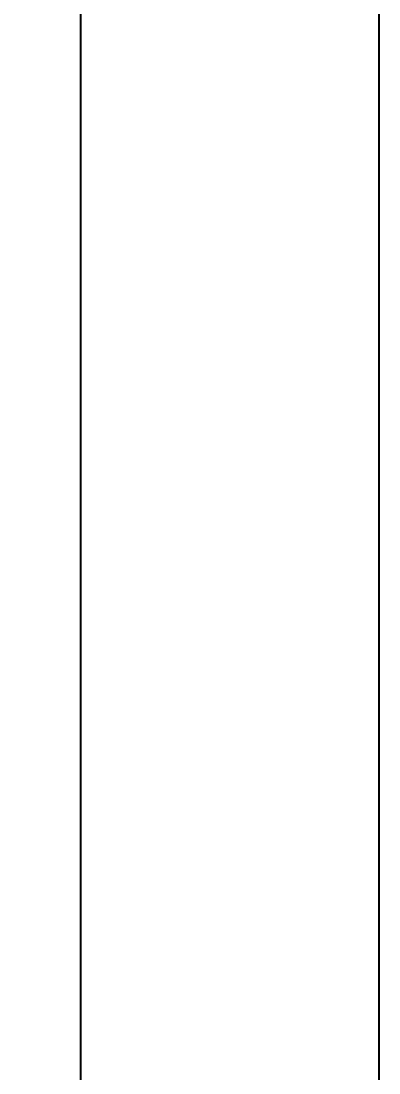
# Model space of a CAD drawing. Header units: millimetres. Extents: x -3630 to 1270, y -52213 to -49192.
# Drawn here: x -1279.7 to -1243.7, y -51736 to -51630.3 of the extents above; entities that cross this region are included whole.
import ezdxf

# ---------------------------------------------------------------- set-up
doc = ezdxf.new("R2010")
doc.units = ezdxf.units.MM
doc.styles.add('HZ', font='')
doc.styles.get('HZ').set_extended_font_data('SimSun')
doc.dimstyles.new('30', dxfattribs={"dimtxt": 30, "dimasz": 20, "dimexe": 6, "dimexo": 0, "dimgap": 6, "dimtad": 1, "dimtoh": 1, "dimdec": 1, "dimzin": 9, "dimdsep": 46, "dimtxsty": 'HZ', "dimcen": 0, "dimclrd": 1, "dimclre": 1, "dimclrt": 1, "dimadec": 0, "dimazin": 0, "dimtfac": 1, "dimtdec": 1, "dimtmove": 0, "dimatfit": 3, "dimfxl": 1, "dimlwd": -1, "dimlwe": -1, "dimarcsym": 0})

# ---------------------------------------------------------------- blocks, each defined once
blk = doc.blocks.new('*D87')
at = {"color": 1, "transparency": 16777216}
for p, q in [((-1330.10589016224, -51735.4649434102), (-1330.10589016224, -51715.4649434102)), ((-1273.749771575364, -51755.4649434102), (-1336.10589016224, -51755.4649434102)), ((-1330.10589016224, -51755.4649434102), (-1330.10589016224, -51785.4649434102)), ((-1273.749771575364, -51785.4649434102), (-1336.10589016224, -51785.4649434102)), ((-1330.10589016224, -51805.4649434102), (-1330.10589016224, -51825.4649434102))]:
    blk.add_line(p, q, dxfattribs=at)
for points in [[(-1333.439223495573, -51735.4649434102), (-1326.772556828906, -51735.4649434102), (-1330.10589016224, -51755.4649434102)], [(-1333.439223495573, -51805.4649434102), (-1326.772556828906, -51805.4649434102), (-1330.10589016224, -51785.4649434102)]]:
    blk.add_solid(points, dxfattribs=at)
at = {"layer": 'Defpoints', "color": 0, "transparency": 16777216}
for p in [(-1273.749771575364, -51755.4649434102), (-1330.10589016224, -51785.4649434102), (-1273.749771575364, -51785.4649434102)]:
    blk.add_point(p, dxfattribs=at)
at = {"color": 1, "transparency": 16777216, "insert": (-1351.105890162254, -51770.46494341019), "char_height": 30, "attachment_point": 5, "rotation": 90, "style": 'HZ'}
blk.add_mtext('30', dxfattribs=at)
blk = doc.blocks.new('*D98')
at = {"color": 1, "transparency": 16777216}
for p, q in [((-1330.10589016224, -51574.81224654272), (-1330.10589016224, -51554.81224654272)), ((-1273.749771575364, -51594.81224654272), (-1336.10589016224, -51594.81224654272)), ((-1330.10589016224, -51594.81224654272), (-1330.10589016224, -51624.81224654272)), ((-1273.749771575364, -51624.81224654272), (-1336.10589016224, -51624.81224654272)), ((-1330.10589016224, -51644.81224654272), (-1330.10589016224, -51664.81224654272))]:
    blk.add_line(p, q, dxfattribs=at)
for points in [[(-1333.439223495573, -51574.81224654272), (-1326.772556828907, -51574.81224654272), (-1330.10589016224, -51594.81224654272)], [(-1333.439223495573, -51644.81224654272), (-1326.772556828907, -51644.81224654272), (-1330.10589016224, -51624.81224654272)]]:
    blk.add_solid(points, dxfattribs=at)
at = {"layer": 'Defpoints', "color": 0, "transparency": 16777216}
for p in [(-1273.749771575364, -51594.81224654272), (-1330.10589016224, -51624.81224654272), (-1273.749771575364, -51624.81224654272)]:
    blk.add_point(p, dxfattribs=at)
at = {"color": 1, "transparency": 16777216, "insert": (-1351.105890162254, -51609.81224654271), "char_height": 30, "attachment_point": 5, "rotation": 90, "style": 'HZ'}
blk.add_mtext('30', dxfattribs=at)

msp = doc.modelspace()

# ---------------------------------------------------------------- linework, layer by layer
msp.add_line((-1273.749771575363, -51364.95915058594), (-1273.749771575363, -52014.95915058597))
msp.add_lwpolyline([(-1703.749771575363, -51334.95915058594), (-1243.749771575363, -51334.95915058594), (-1243.749771575363, -52044.95915058594), (-1703.749771575363, -52044.95915058594)], close=True)

# ---------------------------------------------------------------- dimensions: what is measured, and where the dimension line sits
for base, p1, p2, picture, middle in [((-1330.10589016224, -51624.81224654272), (-1273.749771575363, -51594.81224654269), (-1273.749771575363, -51624.81224654269), '*D98', (-1330.105890162254, -51609.81224654271)), ((-1330.10589016224, -51785.4649434102), (-1273.749771575363, -51755.46494341017), (-1273.749771575363, -51785.46494341017), '*D87', (-1330.105890162254, -51770.46494341019))]:
    dim = msp.add_linear_dim(base=base, p1=p1, p2=p2, angle=90, dimstyle='30')
    dim.commit()
    dim.dimension.update_dxf_attribs({"geometry": picture, "text_midpoint": middle, "dimtype": 160})

doc.saveas('drawing.dxf')
